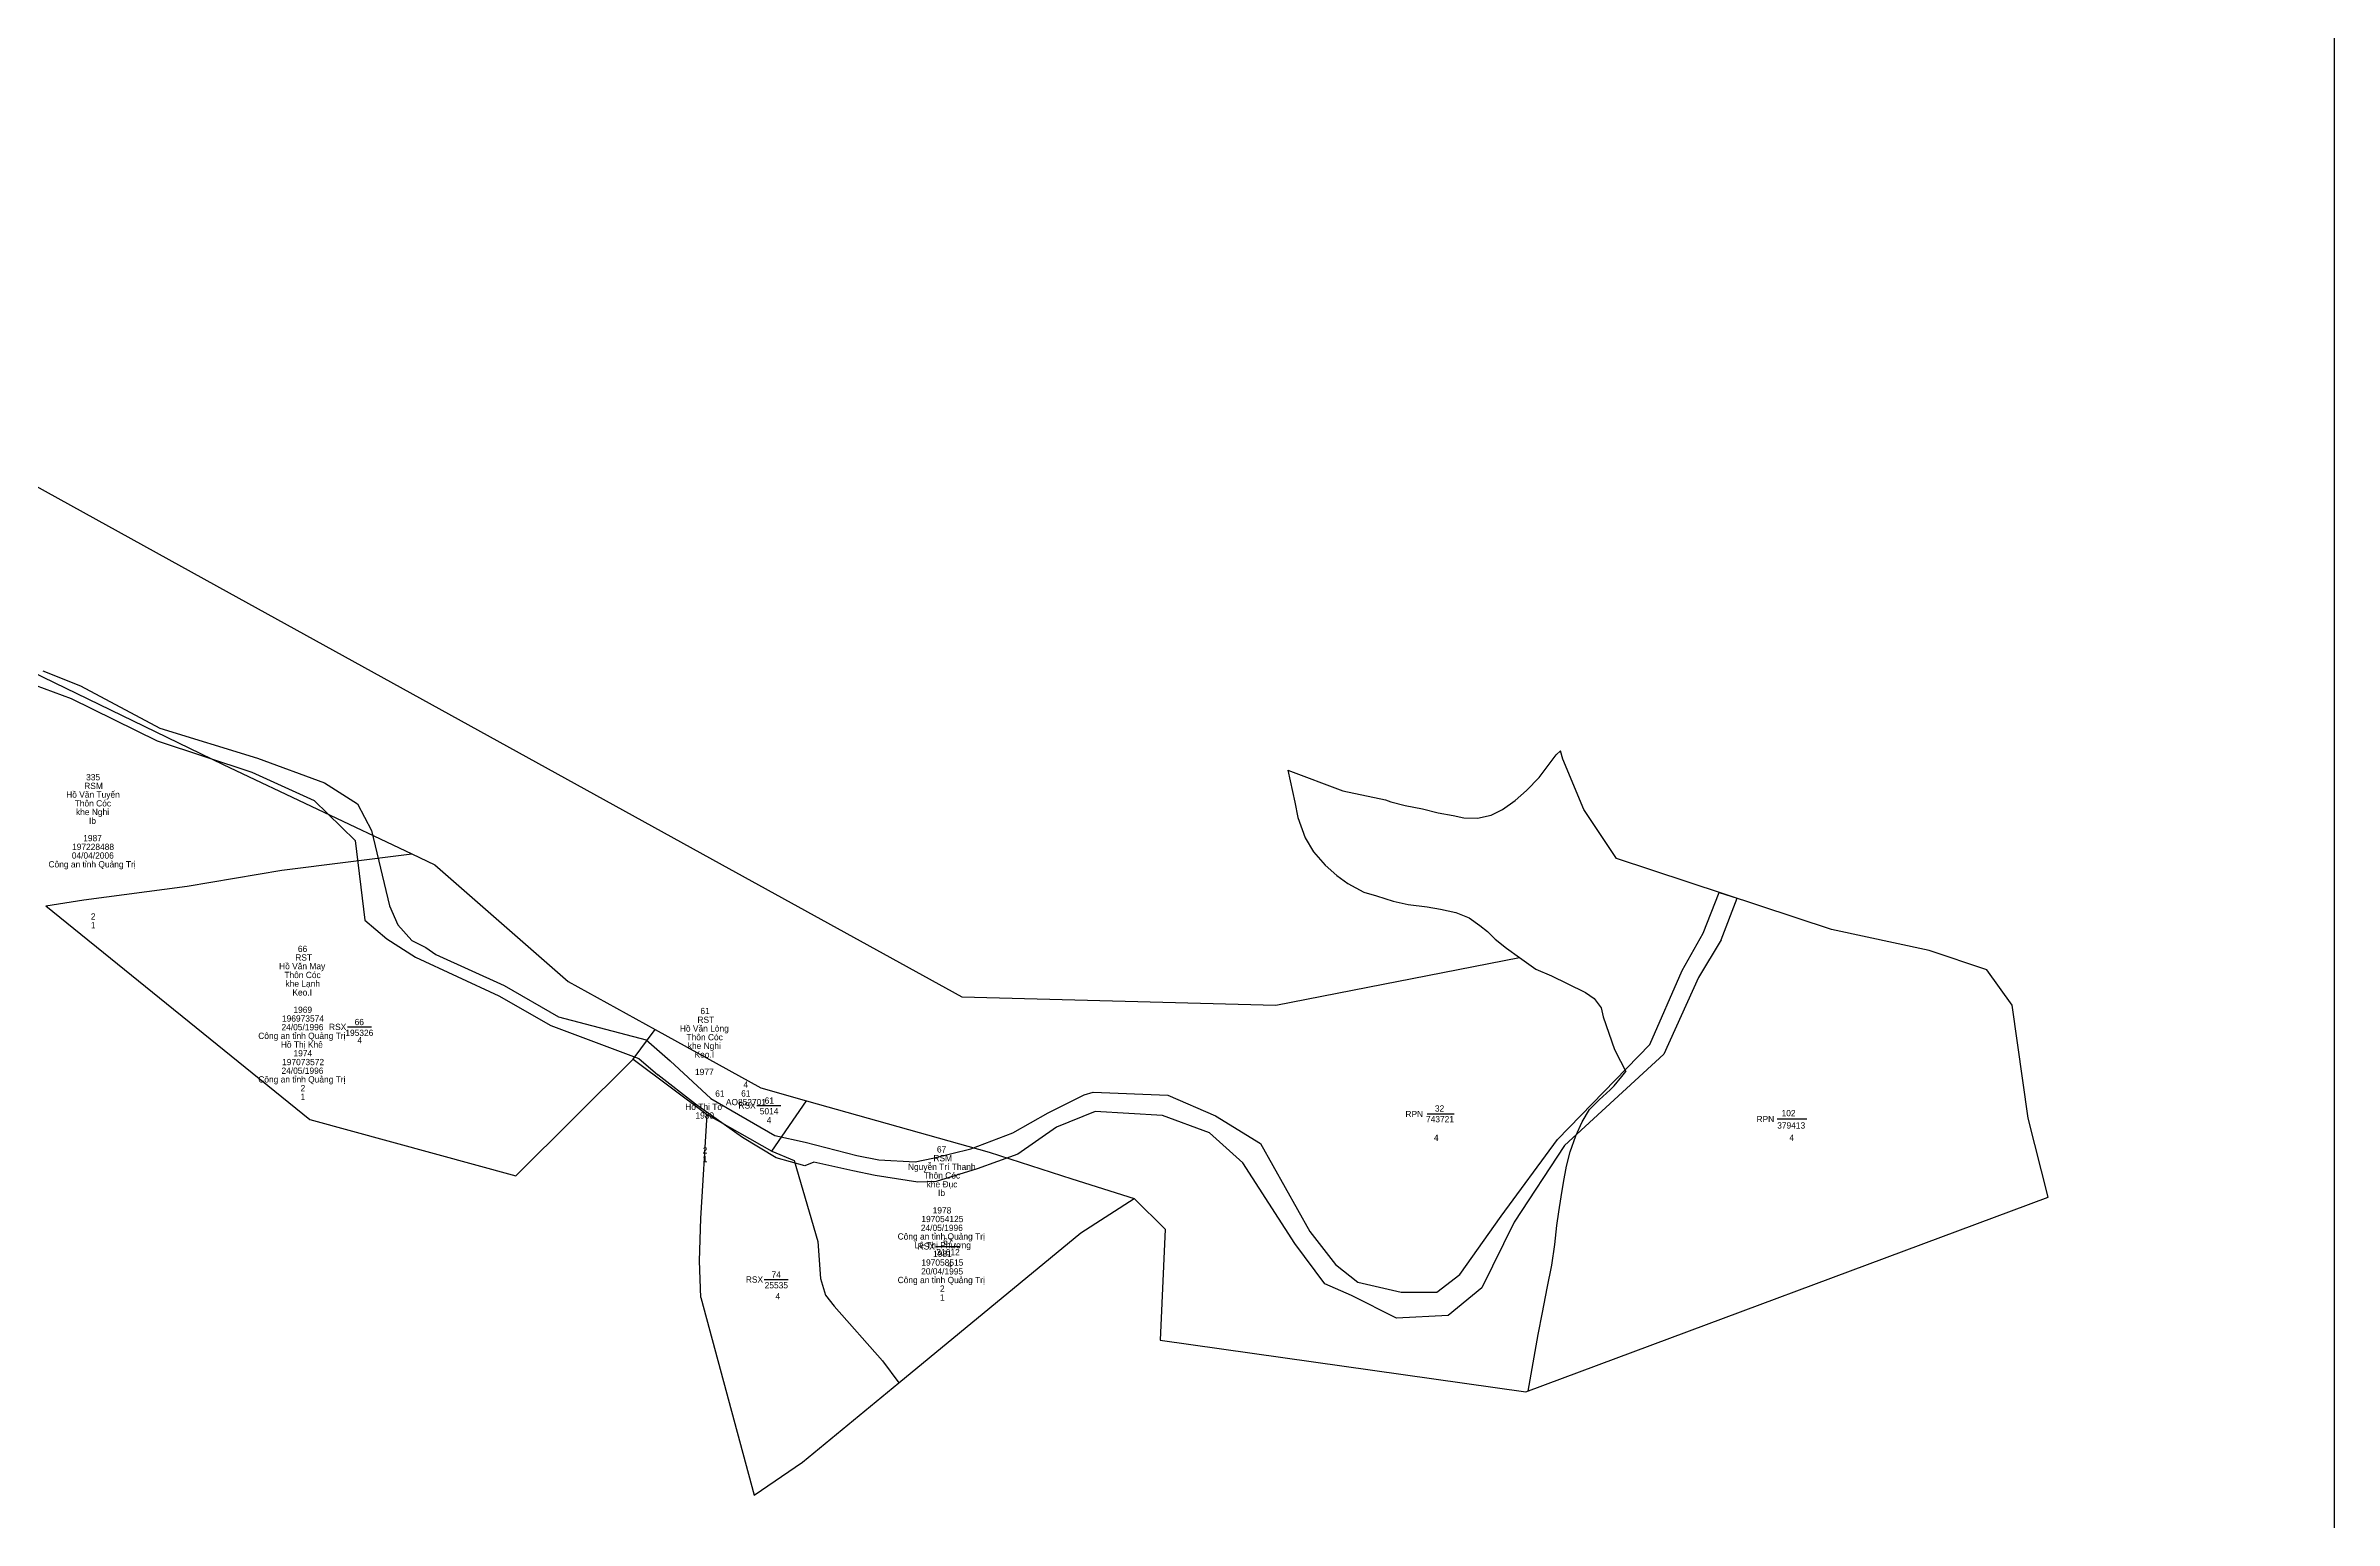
# Model space of a CAD drawing. Extents: x 553073 to 559223, y 1848083 to 1854477.
# Drawn here: x 557399 to 559223, y 1848918 to 1850093 of the extents above; entities that cross this region are included whole.
import ezdxf

# ---------------------------------------------------------------- set-up
doc = ezdxf.new("R2010")
doc.units = 0
for name, color, linetype in [('Level 10', 7, 'Continuous'), ('Level 14', 7, 'Continuous'), ('Level 15', 7, 'Continuous'), ('Level 16', 7, 'Continuous'), ('Level 17', 7, 'Continuous'), ('Level 2', 7, 'Continuous'), ('Level 3', 7, 'Continuous'), ('Level 34', 7, 'Continuous'), ('Level 36', 7, 'Continuous'), ('Level 44', 7, 'Continuous'), ('Level 5', 7, 'Continuous'), ('Level 52', 7, 'Continuous'), ('Level 54', 7, 'Continuous'), ('Level 57', 7, 'Continuous')]:
    doc.layers.add(name, color=color, linetype=linetype)

msp = doc.modelspace()

# ---------------------------------------------------------------- linework, layer by layer
at = {"layer": 'Level 10'}
for p, q in [((557867.5, 1849285.1), (557884.9, 1849308.7)), ((557773.8, 1849192.1), (557867.5, 1849285.1)), ((557867.5, 1849285.1), (557926.3, 1849241)), ((557926.3, 1849241), (557977.9, 1849211.6)), ((557977.9, 1849211.6), (558005.6, 1849251.9)), ((557921.4, 1849095.1), (557963.9, 1848937.6))]:
    msp.add_line(p, q, dxfattribs=at)
for points in [[(557399.2, 1849407.1), (557429.7, 1849411.9), (557511.9, 1849422.8), (557587.5, 1849435.5), (557690.9, 1849448.6)], [(557921.4, 1849095.1), (557920.2, 1849124.3), (557921.2, 1849158), (557926.3, 1849241)], [(557977.9, 1849211.6), (557995.7, 1849204.3), (558014.6, 1849139.8), (558016.7, 1849110.2), (558020.6, 1849096.9), (558027.6, 1849088.2), (558066.1, 1849044.6), (558079.1, 1849027.1)]]:
    msp.add_lwpolyline(points, dxfattribs=at)
at = {"layer": 'Level 16'}
for points in [[(557639.6, 1849310.7), (557658.8, 1849310.7)], [(557966, 1849248.1), (557985.1, 1849248.1)], [(558500.2, 1849241.3), (558521.7, 1849241.3)], [(558779.3, 1849237.4), (558802.7, 1849237.4)], [(558108.7, 1849135.8), (558127.9, 1849135.8)], [(557971.9, 1849109.4), (557991, 1849109.4)]]:
    msp.add_lwpolyline(points, dxfattribs=at)
at = {"layer": 'Level 2'}
msp.add_line((558733, 1849417.9), (558747.2, 1849413.2), dxfattribs=at)
at = {"layer": 'Level 34'}
for points in [[(558389.3, 1849515.3), (558432.9, 1849498.9), (558466.9, 1849491.6), (558471.3, 1849490), (558482.7, 1849487.2), (558496.4, 1849484.4), (558509.1, 1849481.4), (558521, 1849479.3), (558529.5, 1849477.2), (558540.4, 1849477), (558551.2, 1849479.5), (558560.3, 1849484), (558570.3, 1849491.1), (558579.5, 1849499), (558589.5, 1849509.5), (558603, 1849527.5), (558606.6, 1849530.7)], [(558389.3, 1849515.3), (558394.8, 1849489.8), (558397.2, 1849477.7), (558403, 1849461.5), (558409.6, 1849450.1), (558418.9, 1849439.6), (558428.1, 1849431.3), (558436.9, 1849425), (558449.8, 1849418.1), (558459.9, 1849415.2), (558473.1, 1849410.8), (558485, 1849408.3), (558500.2, 1849406.4), (558510.8, 1849404.5), (558523.2, 1849402), (558533.7, 1849397.5), (558542.3, 1849391.4), (558548.2, 1849386.8), (558554.4, 1849380.7), (558563.4, 1849373.5), (558573.8, 1849366.1), (558586.8, 1849356.8), (558599.4, 1849351.3), (558611.9, 1849345.4), (558626.3, 1849338.1), (558633.3, 1849333.3), (558639, 1849325.9), (558640.5, 1849318.8), (558649.4, 1849292.8), (558654.4, 1849283.4), (558658.5, 1849275.2)], [(558580.6, 1849020.4), (558588.7, 1849065.6), (558592.2, 1849083.2), (558595.9, 1849102.4), (558599.5, 1849120.7), (558601.9, 1849137.2), (558603.7, 1849152.4), (558605.1, 1849163.3), (558606.9, 1849175.3), (558608.9, 1849186.8), (558611.4, 1849199.7), (558614.1, 1849211.2), (558618.7, 1849224), (558623.8, 1849235), (558629.5, 1849244.9), (558637.3, 1849252.6), (558646.2, 1849260.6), (558649.2, 1849263.7), (558655.5, 1849271.1), (558658.5, 1849275.2)]]:
    msp.add_lwpolyline(points, dxfattribs=at)
at = {"layer": 'Level 36'}
for p, q in [((557186.4, 1849854.8), (557535.3, 1849662.3)), ((557535.3, 1849662.3), (557930.7, 1849444.2)), ((557930.7, 1849444.2), (558129.3, 1849334.6)), ((557399.2, 1849407.1), (557609.7, 1849236.8)), ((558379.6, 1849328.1), (558573.8, 1849366.1)), ((558129.3, 1849334.6), (558379.6, 1849328.1)), ((557609.7, 1849236.8), (557773.8, 1849192.1)), ((558578.8, 1849019.8), (558995.1, 1849175.1)), ((558287.3, 1849061), (558578.8, 1849019.8))]:
    msp.add_line(p, q, dxfattribs=at)
at = {"layer": 'Level 44'}
msp.add_lwpolyline([(558995.1, 1849175.1), (558979.2, 1849238.1), (558966.4, 1849328.1), (558946.3, 1849356.3), (558900.4, 1849371.7), (558822.6, 1849388.2), (558651.1, 1849444.9), (558625.1, 1849484.1), (558608.4, 1849524), (558606.6, 1849530.7)], dxfattribs=at)
at = {"layer": 'Level 5'}
msp.add_lwpolyline([(559223.2, 1848083.4), (553827.8, 1848083.4), (553827.8, 1851911.7), (559223.2, 1851911.7)], close=True, dxfattribs=at)
at = {"layer": 'Level 52'}
for points in [[(557213.9, 1849703), (557297.8, 1849637.6), (557540.7, 1849519.8), (557690.9, 1849448.6)], [(557690.9, 1849448.6), (557709.2, 1849440), (557815.6, 1849346.9), (557884.9, 1849308.7)], [(557884.9, 1849308.7), (557969.1, 1849262.2), (558005.6, 1849251.9)], [(558005.6, 1849251.9), (558151.1, 1849211), (558216.9, 1849189.5), (558266.8, 1849174)], [(558079.1, 1849027.1), (558224.1, 1849146.6), (558266.8, 1849174)], [(558266.8, 1849174), (558291.4, 1849149.6), (558287.3, 1849061)], [(557963.9, 1848937.6), (558002.3, 1848963.8), (558079.1, 1849027.1)]]:
    msp.add_lwpolyline(points, dxfattribs=at)
at = {"layer": 'Level 57'}
for p, q in [((557390.9, 1849583.1), (557419.6, 1849572.3)), ((557419.6, 1849572.3), (557487.9, 1849538.6)), ((557487.9, 1849538.6), (557563.4, 1849513.7)), ((557563.4, 1849513.7), (557613.1, 1849491.1)), ((557613.1, 1849491.1), (557645.9, 1849459.2)), ((557645.9, 1849459.2), (557653.6, 1849395.9)), ((558720.1, 1849385.3), (558733, 1849417.9)), ((558734.6, 1849380), (558747.2, 1849413.2)), ((557653.6, 1849395.9), (557671, 1849381)), ((557671, 1849381), (557693.9, 1849366.3)), ((558703.5, 1849355.7), (558720.1, 1849385.3)), ((558734.6, 1849380), (558716.5, 1849350.2)), ((557693.9, 1849366.3), (557760.4, 1849335.4)), ((558677.7, 1849296.8), (558703.5, 1849355.7)), ((557760.4, 1849335.4), (557801.8, 1849311.9)), ((558716.5, 1849350.2), (558688.9, 1849288.9)), ((557801.8, 1849311.9), (557871.8, 1849285.6)), ((558604, 1849220.9), (558677.7, 1849296.8)), ((557871.8, 1849285.6), (557887, 1849272.4)), ((558688.9, 1849288.9), (558609.6, 1849216.3)), ((558234, 1849258.7), (558293.5, 1849256.2)), ((558289.4, 1849240.2), (558235.6, 1849243.4)), ((558293.5, 1849256.2), (558331.6, 1849239.9)), ((558326.8, 1849226.3), (558289.4, 1849240.2)), ((558353.4, 1849202.5), (558326.8, 1849226.3)), ((558331.6, 1849239.9), (558367.3, 1849217.7)), ((558367.3, 1849217.7), (558406.7, 1849147.6)), ((558559.2, 1849159.8), (558604, 1849220.9)), ((558609.6, 1849216.3), (558569.5, 1849155.1)), ((558394.7, 1849138.2), (558353.4, 1849202.5)), ((558526.2, 1849113.3), (558559.2, 1849159.8)), ((558569.5, 1849155.1), (558543.9, 1849102.7)), ((558418.7, 1849106), (558394.7, 1849138.2)), ((558406.7, 1849147.6), (558427.1, 1849121.4)), ((558427.1, 1849121.4), (558445, 1849107.3)), ((558507.9, 1849099.4), (558526.2, 1849113.3)), ((558439.8, 1849096.7), (558418.7, 1849106)), ((558475.7, 1849078.6), (558439.8, 1849096.7)), ((558445, 1849107.3), (558479.6, 1849099.2)), ((558479.6, 1849099.2), (558507.9, 1849099.4)), ((558543.9, 1849102.7), (558517, 1849080.8)), ((558517, 1849080.8), (558475.7, 1849078.6))]:
    msp.add_line(p, q, dxfattribs=at)
for points in [[(557397, 1849594.4), (557426.9, 1849582.4), (557490.2, 1849548.9), (557567.9, 1849524.9), (557621.5, 1849505.1), (557647.7, 1849488.5), (557658.9, 1849467.2), (557673.3, 1849407.1), (557679.9, 1849392), (557690.9, 1849379.5), (557702.2, 1849374.1), (557710, 1849368.5), (557764.7, 1849343.6), (557807.9, 1849318.8), (557877.7, 1849300.5), (557896.9, 1849283.7), (557929.2, 1849253.6), (557980.2, 1849224.2)], [(558235.6, 1849243.4), (558204.7, 1849230.8), (558174.1, 1849209.3), (558141.5, 1849197.7), (558108.8, 1849187.5), (558094.2, 1849186.9), (558060.4, 1849192.3), (558042.5, 1849196.1), (558011.3, 1849203), (558004.2, 1849199.9), (557981.4, 1849206.3), (557954.6, 1849222.6), (557917.1, 1849249.2), (557887, 1849272.4)], [(557980.2, 1849224.2), (558004.6, 1849218.9), (558045.7, 1849208.2), (558063.2, 1849204.7), (558092.2, 1849203.1), (558106.3, 1849206.1), (558136.5, 1849213.5), (558170.1, 1849226.3), (558198.2, 1849242.2), (558226.9, 1849256.5), (558234, 1849258.7)]]:
    msp.add_lwpolyline(points, dxfattribs=at)

# ---------------------------------------------------------------- texts
at = {"layer": 'Level 14'}
for s, p in [('66', (557645.4, 1849312.1)), ('61', (557932.8, 1849255.1)), ('61', (557972.2, 1849249.5)), ('32', (558506.4, 1849243.2)), ('102', (558782.7, 1849239.5)), ('67', (558114.5, 1849137.2)), ('74', (557977.7, 1849110.8))]:
    msp.add_text(s, height=5, dxfattribs=at).set_placement(p)
at = {"layer": 'Level 15'}
for s, p in [('195326', (557638, 1849303.5)), ('5014', (557968.3, 1849241)), ('743721', (558499.3, 1849234.7)), ('379413', (558779.2, 1849229.7)), ('31612', (558109.1, 1849128.7)), ('25535', (557972.2, 1849102.3))]:
    msp.add_text(s, height=5, dxfattribs=at).set_placement(p)
at = {"layer": 'Level 16'}
for s, p in [('RSX', (557625, 1849308.2)), ('RSX', (557951.3, 1849245.6)), ('RPN', (558482.9, 1849238.8)), ('RPN ', (558762.7, 1849234.8)), ('RSX', (558094.1, 1849133.3)), ('RSX', (557957.2, 1849106.9))]:
    msp.add_text(s, height=5, dxfattribs=at).set_placement(p)
at = {"layer": 'Level 17'}
for p in [(557647.6, 1849297.6), (557973.8, 1849233.8), (558505.6, 1849219.9), (558788.9, 1849219.9), (558117.9, 1849118.8), (557980.8, 1849093.5)]:
    msp.add_text('4', height=5, dxfattribs=at).set_placement(p)
at = {"layer": 'Level 3'}
for s, p in [('61', (557953.5, 1849255.2)), ('4', (557955.3, 1849262.2)), ('AO852701', (557941.3, 1849248.3))]:
    msp.add_text(s, height=5, dxfattribs=at).set_placement(p)
at = {"layer": 'Level 54'}
for s, p in [('Hồ Văn Tuyến', (557415.5, 1849493.4)), ('RSM', (557429.9, 1849500.3)), ('335', (557431.4, 1849507.2)), ('Thôn Cóc', (557422.3, 1849486.4)), ('khe Nghi', (557423.3, 1849479.5)), ('1987', (557429.1, 1849458.7)), ('Ib', (557433.7, 1849472.5)), ('Công an tỉnh Quảng Trị', (557401.4, 1849437.8)), ('04/04/2006', (557420, 1849444.8)), ('197228488', (557420.2, 1849451.7)), ('2', (557435.2, 1849396.2)), ('1', (557435.2, 1849389.3)), ('RST', (557598.1, 1849363.5)), ('66', (557600.2, 1849370.4)), ('Hồ Văn May', (557585.2, 1849356.6)), ('Thôn Cóc', (557589.4, 1849349.6)), ('khe Lạnh', (557590.3, 1849342.7)), ('Keo.I', (557595.8, 1849335.7)), ('196973574', (557587.5, 1849314.9)), ('1969', (557596.6, 1849321.9)), ('RST', (557918.6, 1849313.9)), ('61', (557921, 1849320.9)), ('Công an tỉnh Quảng Trị', (557568.6, 1849301.1)), ('Hồ Thị Khê', (557586.6, 1849294.1)), ('24/05/1996', (557587.1, 1849308)), ('Hồ Văn Lòng', (557904.6, 1849307)), ('Thôn Cóc', (557909.9, 1849300)), ('khe Nghi', (557910.9, 1849293.1)), ('24/05/1996', (557587.1, 1849273.3)), ('197073572', (557587.6, 1849280.2)), ('1974', (557596.7, 1849287.2)), ('Keo.I', (557916.3, 1849286.2)), ('1977', (557916.7, 1849272.3)), ('Công an tỉnh Quảng Trị', (557568.6, 1849266.4)), ('2', (557602.3, 1849259.4)), ('1', (557602.3, 1849252.5)), ('Hồ Thị Tơ', (557908.9, 1849244.5)), ('1980', (557917, 1849237.6)), ('2', (557922.8, 1849209.8)), ('1', (557922.8, 1849202.9)), ('RSM', (558106.7, 1849203.6)), ('67', (558109.5, 1849210.6)), ('Nguyễn Trí Thanh', (558086.4, 1849196.7)), ('Thôn Cóc', (558099, 1849189.8)), ('khe Đục', (558101.3, 1849182.8)), ('Ib', (558110.4, 1849175.9)), ('24/05/1996', (558096.7, 1849148.1)), ('197054125', (558097.1, 1849155.1)), ('1978', (558106.1, 1849162)), ('Công an tỉnh Quảng Trị', (558078.2, 1849141.2)), ('Lê Thị Phương', (558091.7, 1849134.3)), ('1981', (558106.4, 1849127.3)), ('20/04/1995', (558096.9, 1849113.4)), ('197058515', (558097.1, 1849120.4)), ('Công an tỉnh Quảng Trị', (558078.2, 1849106.5)), ('2', (558111.9, 1849099.6)), ('1', (558111.9, 1849092.6))]:
    msp.add_text(s, height=5, dxfattribs=at).set_placement(p)

doc.saveas('drawing.dxf')
